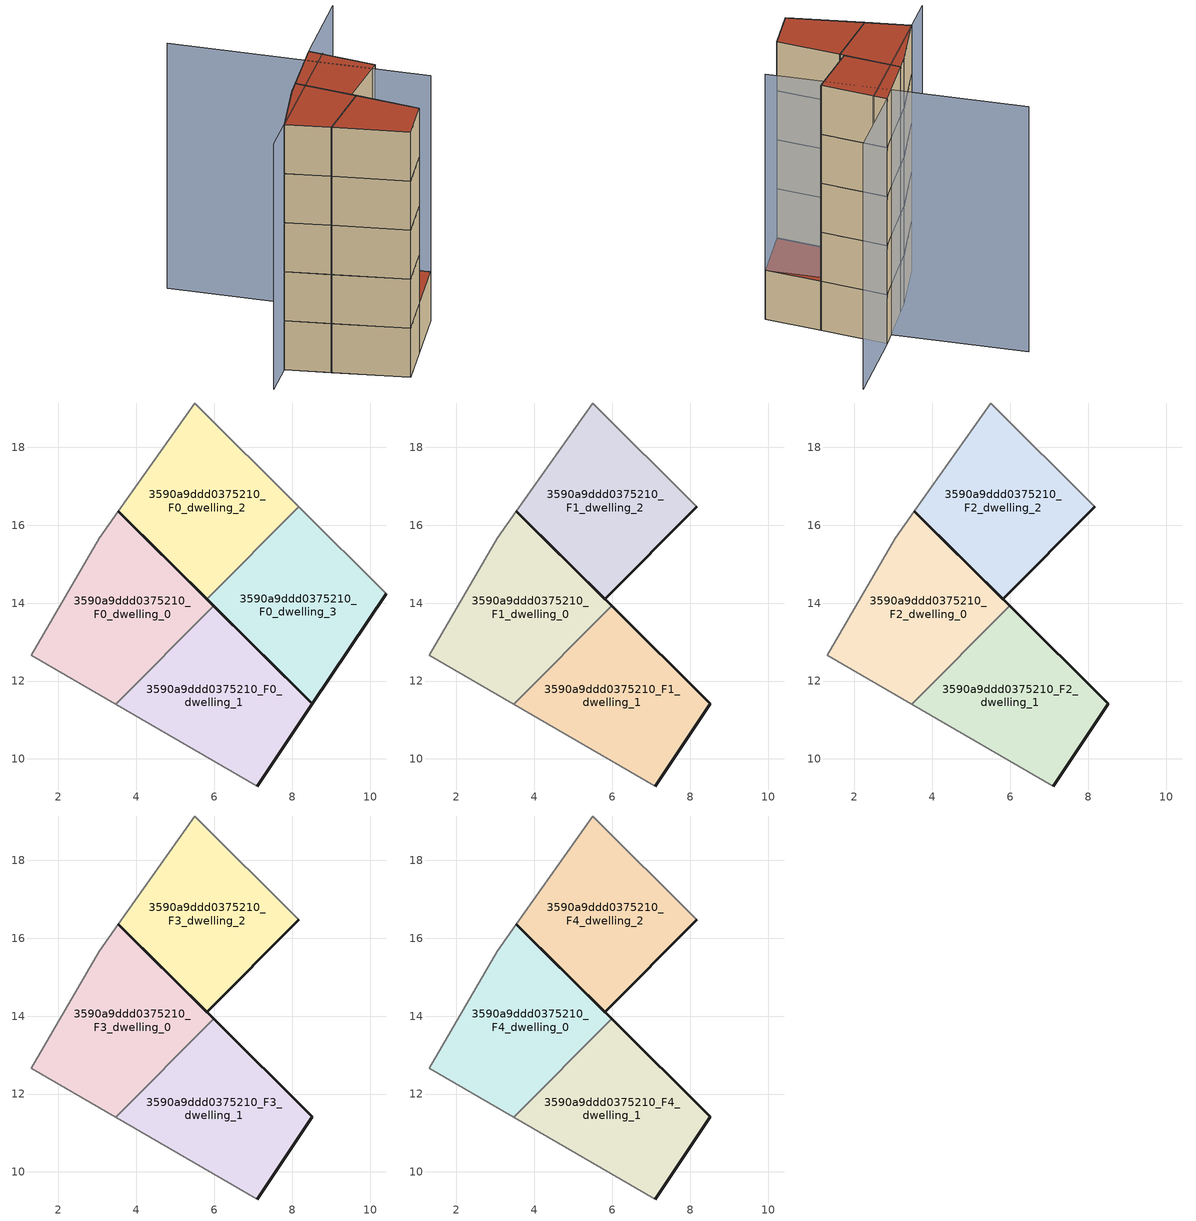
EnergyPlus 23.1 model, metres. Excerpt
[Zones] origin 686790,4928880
3590a9ddd0375210_F0_dwelling_0
 floor ground (EU_floor_Construction): 3.48,11.41 5.98,13.93 3.54,16.36 3.05,15.67 1.31,12.66 z0
 wall outside (EU_wall_Construction): 3.54,16.36 5.98,13.93 z0:3
 wall adiabatic (EU_wall_Construction): 3.48,11.41 1.31,12.66 3.05,15.67 3.54,16.36 z0:3
 wall to 3590a9ddd0375210_F0_dwelling_1 (EU_wall_Construction): 5.98,13.93 3.48,11.41 z0:3
3590a9ddd0375210_F0_dwelling_1
 floor ground (EU_floor_Construction): 7.11,9.31 8.52,11.41 5.98,13.93 3.48,11.41 z0
 wall outside (EU_wall_Construction): 5.98,13.93 8.52,11.41 7.11,9.31 z0:3
 wall adiabatic (EU_wall_Construction): 7.11,9.31 3.48,11.41 z0:3
3590a9ddd0375210_F0_dwelling_2
 floor ground (EU_floor_Construction): 5.81,14.1 8.17,16.48 5.5,19.14 3.54,16.36 z0
 wall outside (EU_wall_Construction): 5.81,14.1 3.54,16.36 z0:3
 wall adiabatic (EU_wall_Construction): 3.54,16.36 5.5,19.14 8.17,16.48 z0:3
 wall to 3590a9ddd0375210_F0_dwelling_3 (EU_wall_Construction): 8.17,16.48 5.81,14.1 z0:3
3590a9ddd0375210_F0_dwelling_3
 floor ground (EU_floor_Construction): 8.52,11.41 10.41,14.25 8.17,16.48 5.81,14.1 z0
 wall outside (EU_wall_Construction): 10.41,14.25 8.52,11.41 5.81,14.1 z0:3
 wall adiabatic (EU_wall_Construction): 8.17,16.48 10.41,14.25 z0:3
 roof outside (EU_roof_Construction): 10.41,14.25 8.52,11.41 5.81,14.1 8.17,16.48 z3
3590a9ddd0375210_F1_dwelling_0
 floor to 3590a9ddd0375210_F0_dwelling_0 (EU_floor_Construction): 3.48,11.41 5.98,13.93 3.54,16.36 3.05,15.67 1.31,12.66 z3
 wall outside (EU_wall_Construction): 3.54,16.36 5.98,13.93 z3:6
 wall adiabatic (EU_wall_Construction): 3.48,11.41 1.31,12.66 3.05,15.67 3.54,16.36 z3:6
 wall to 3590a9ddd0375210_F1_dwelling_1 (EU_wall_Construction): 5.98,13.93 3.48,11.41 z3:6
3590a9ddd0375210_F1_dwelling_1
 floor to 3590a9ddd0375210_F0_dwelling_1 (EU_floor_Construction): 7.11,9.31 8.52,11.41 5.98,13.93 3.48,11.41 z3
 wall outside (EU_wall_Construction): 5.98,13.93 8.52,11.41 7.11,9.31 z3:6
 wall adiabatic (EU_wall_Construction): 7.11,9.31 3.48,11.41 z3:6
3590a9ddd0375210_F1_dwelling_2
 floor to 3590a9ddd0375210_F0_dwelling_2 (EU_floor_Construction): 5.81,14.1 8.17,16.48 5.5,19.14 3.54,16.36 z3
 wall outside (EU_wall_Construction): 8.17,16.48 5.81,14.1 3.54,16.36 z3:6
 wall adiabatic (EU_wall_Construction): 3.54,16.36 5.5,19.14 8.17,16.48 z3:6
3590a9ddd0375210_F2_dwelling_0
 floor to 3590a9ddd0375210_F1_dwelling_0 (EU_floor_Construction): 3.48,11.41 5.98,13.93 3.54,16.36 3.05,15.67 1.31,12.66 z6
 wall outside (EU_wall_Construction): 3.54,16.36 5.98,13.93 z6:9
 wall adiabatic (EU_wall_Construction): 3.48,11.41 1.31,12.66 3.05,15.67 3.54,16.36 z6:9
 wall to 3590a9ddd0375210_F2_dwelling_1 (EU_wall_Construction): 5.98,13.93 3.48,11.41 z6:9
3590a9ddd0375210_F2_dwelling_1
 floor to 3590a9ddd0375210_F1_dwelling_1 (EU_floor_Construction): 7.11,9.31 8.52,11.41 5.98,13.93 3.48,11.41 z6
 wall outside (EU_wall_Construction): 5.98,13.93 8.52,11.41 7.11,9.31 z6:9
 wall adiabatic (EU_wall_Construction): 7.11,9.31 3.48,11.41 z6:9
3590a9ddd0375210_F2_dwelling_2
 floor to 3590a9ddd0375210_F1_dwelling_2 (EU_floor_Construction): 5.81,14.1 8.17,16.48 5.5,19.14 3.54,16.36 z6
 wall outside (EU_wall_Construction): 8.17,16.48 5.81,14.1 3.54,16.36 z6:9
 wall adiabatic (EU_wall_Construction): 3.54,16.36 5.5,19.14 8.17,16.48 z6:9
3590a9ddd0375210_F3_dwelling_0
 floor to 3590a9ddd0375210_F2_dwelling_0 (EU_floor_Construction): 3.48,11.41 5.98,13.93 3.54,16.36 3.05,15.67 1.31,12.66 z9
 wall outside (EU_wall_Construction): 3.54,16.36 5.98,13.93 z9:12
 wall adiabatic (EU_wall_Construction): 3.48,11.41 1.31,12.66 3.05,15.67 3.54,16.36 z9:12
 wall to 3590a9ddd0375210_F3_dwelling_1 (EU_wall_Construction): 5.98,13.93 3.48,11.41 z9:12
3590a9ddd0375210_F3_dwelling_1
 floor to 3590a9ddd0375210_F2_dwelling_1 (EU_floor_Construction): 7.11,9.31 8.52,11.41 5.98,13.93 3.48,11.41 z9
 wall outside (EU_wall_Construction): 5.98,13.93 8.52,11.41 7.11,9.31 z9:12
 wall adiabatic (EU_wall_Construction): 7.11,9.31 3.48,11.41 z9:12
3590a9ddd0375210_F3_dwelling_2
 floor to 3590a9ddd0375210_F2_dwelling_2 (EU_floor_Construction): 5.81,14.1 8.17,16.48 5.5,19.14 3.54,16.36 z9
 wall outside (EU_wall_Construction): 8.17,16.48 5.81,14.1 3.54,16.36 z9:12
 wall adiabatic (EU_wall_Construction): 3.54,16.36 5.5,19.14 8.17,16.48 z9:12
3590a9ddd0375210_F4_dwelling_0
 floor to 3590a9ddd0375210_F3_dwelling_0 (EU_floor_Construction): 3.48,11.41 5.98,13.93 3.54,16.36 3.05,15.67 1.31,12.66 z12
 wall outside (EU_wall_Construction): 3.54,16.36 5.98,13.93 z12:15
 wall adiabatic (EU_wall_Construction): 3.48,11.41 1.31,12.66 3.05,15.67 3.54,16.36 z12:15
 wall to 3590a9ddd0375210_F4_dwelling_1 (EU_wall_Construction): 5.98,13.93 3.48,11.41 z12:15
 roof outside (EU_roof_Construction): 5.98,13.93 3.48,11.41 1.31,12.66 3.05,15.67 3.54,16.36 z15
3590a9ddd0375210_F4_dwelling_1
 floor to 3590a9ddd0375210_F3_dwelling_1 (EU_floor_Construction): 7.11,9.31 8.52,11.41 5.98,13.93 3.48,11.41 z12
 wall outside (EU_wall_Construction): 5.98,13.93 8.52,11.41 7.11,9.31 z12:15
 wall adiabatic (EU_wall_Construction): 7.11,9.31 3.48,11.41 z12:15
 roof outside (EU_roof_Construction): 8.52,11.41 7.11,9.31 3.48,11.41 5.98,13.93 z15
3590a9ddd0375210_F4_dwelling_2
 floor to 3590a9ddd0375210_F3_dwelling_2 (EU_floor_Construction): 5.81,14.1 8.17,16.48 5.5,19.14 3.54,16.36 z12
 wall outside (EU_wall_Construction): 8.17,16.48 5.81,14.1 3.54,16.36 z12:15
 wall adiabatic (EU_wall_Construction): 3.54,16.36 5.5,19.14 8.17,16.48 z12:15
 roof outside (EU_roof_Construction): 8.17,16.48 5.81,14.1 3.54,16.36 5.5,19.14 z15
shading: 6.1,18.67 0.02,11.05 / 10.41,14.25 -1.02,22.84 / 8.52,22.92 5.5,19.13 z0:15
[Building]
EU S2 Campaign: North Axis=0; Terrain=City; Solar Distribution=FullExterior
[Site:Location]
Bologna: Latitude=44.5; Longitude=11.25; Time Zone=1; Elevation=37
[SizingPeriod:WeatherFileDays]
AnnualSizingPeriod: Begin Month=1; Begin Day of Month=1; End Month=12; End Day of Month=31; Day of Week for Start Day=Monday; Use Weather File Daylight Saving Period=No; Use Weather File Rain and Snow Indicators=No
[MATERIAL]
EU_InternalMass_Material: Roughness=MediumRough; Thickness=0.1; Conductivity=1; Density=1800; Specific Heat=900; Thermal Absorptance=0.9; Solar Absorptance=0.7; Visible Absorptance=0.7
[MATERIAL:NOMASS] Roughness=MediumRough; Thermal Absorptance=0.9; Solar Absorptance=0.7; Visible Absorptance=0.7
Name | Thermal Resistance
EU_wall_NoMass | 0.905828
EU_roof_NoMass | 0.37593
EU_floor_NoMass | 0.67114
[CONSTRUCTION]
EU_wall_Construction: EU_wall_NoMass
EU_roof_Construction: EU_roof_NoMass
EU_floor_Construction: EU_floor_NoMass
EU_InternalMass_Construction: EU_InternalMass_Material
[ZONE] Type=1; Multiplier=1; Ceiling Height=autocalculate; Floor Area=autocalculate; Part of Total Floor Area=Yes
Name | Volume
3590a9ddd0375210_F0_dwelling_0; 3590a9ddd0375210_F1_dwelling_0; 3590a9ddd0375210_F2_dwelling_0; 3590a9ddd0375210_F3_dwelling_0; 3590a9ddd0375210_F4_dwelling_0; 3590a9ddd0375210_F0_dwelling_3 | 35.001
3590a9ddd0375210_F0_dwelling_1; 3590a9ddd0375210_F1_dwelling_1; 3590a9ddd0375210_F2_dwelling_1; 3590a9ddd0375210_F3_dwelling_1; 3590a9ddd0375210_F4_dwelling_1 | 34.9995
3590a9ddd0375210_F0_dwelling_2; 3590a9ddd0375210_F1_dwelling_2; 3590a9ddd0375210_F2_dwelling_2; 3590a9ddd0375210_F3_dwelling_2; 3590a9ddd0375210_F4_dwelling_2 | 35.0002
[INTERNALMASS] Construction=EU_InternalMass_Construction
Name | Zone or ZoneList | Surface Area
3590a9ddd0375210_F0_dwelling_0_EU_InternalMass | 3590a9ddd0375210_F0_dwelling_0 | 11.6667
3590a9ddd0375210_F0_dwelling_1_EU_InternalMass | 3590a9ddd0375210_F0_dwelling_1 | 11.6664
3590a9ddd0375210_F0_dwelling_2_EU_InternalMass | 3590a9ddd0375210_F0_dwelling_2 | 11.6668
3590a9ddd0375210_F0_dwelling_3_EU_InternalMass | 3590a9ddd0375210_F0_dwelling_3 | 11.6669
3590a9ddd0375210_F1_dwelling_0_EU_InternalMass | 3590a9ddd0375210_F1_dwelling_0 | 20.9166
3590a9ddd0375210_F1_dwelling_1_EU_InternalMass | 3590a9ddd0375210_F1_dwelling_1 | 15.5531
3590a9ddd0375210_F1_dwelling_2_EU_InternalMass | 3590a9ddd0375210_F1_dwelling_2 | 10.1933
3590a9ddd0375210_F2_dwelling_0_EU_InternalMass | 3590a9ddd0375210_F2_dwelling_0 | 20.9166
3590a9ddd0375210_F2_dwelling_1_EU_InternalMass | 3590a9ddd0375210_F2_dwelling_1 | 15.5531
3590a9ddd0375210_F2_dwelling_2_EU_InternalMass | 3590a9ddd0375210_F2_dwelling_2 | 10.1933
3590a9ddd0375210_F3_dwelling_0_EU_InternalMass | 3590a9ddd0375210_F3_dwelling_0 | 20.9166
3590a9ddd0375210_F3_dwelling_1_EU_InternalMass | 3590a9ddd0375210_F3_dwelling_1 | 15.5531
3590a9ddd0375210_F3_dwelling_2_EU_InternalMass | 3590a9ddd0375210_F3_dwelling_2 | 10.1933
3590a9ddd0375210_F4_dwelling_0_EU_InternalMass | 3590a9ddd0375210_F4_dwelling_0 | 20.9166
3590a9ddd0375210_F4_dwelling_1_EU_InternalMass | 3590a9ddd0375210_F4_dwelling_1 | 15.5531
3590a9ddd0375210_F4_dwelling_2_EU_InternalMass | 3590a9ddd0375210_F4_dwelling_2 | 10.1933
[OTHEREQUIPMENT] Fuel Type=Electricity; Design Level Calculation Method=Watts/Area; Power per Zone Floor Area=1; Fraction Latent=0; Fraction Radiant=0; Fraction Lost=0; Carbon Dioxide Generation Rate=0; EndUse Subcategory=EU_Step8_InternalGains
Name | Zone or ZoneList or Space or SpaceList | Schedule
EU_Step8_InternalGain_3590a9ddd0375210_F0_dwelling_0_f000 | 3590a9ddd0375210_F0_dwelling_0 | EU_Step8_GainSchedule_3590a9ddd0375210_F0_dwelling_0_f000
EU_Step8_InternalGain_3590a9ddd0375210_F0_dwelling_1_f000 | 3590a9ddd0375210_F0_dwelling_1 | EU_Step8_GainSchedule_3590a9ddd0375210_F0_dwelling_1_f000
EU_Step8_InternalGain_3590a9ddd0375210_F0_dwelling_2_f000 | 3590a9ddd0375210_F0_dwelling_2 | EU_Step8_GainSchedule_3590a9ddd0375210_F0_dwelling_2_f000
EU_Step8_InternalGain_3590a9ddd0375210_F0_dwelling_3_f000 | 3590a9ddd0375210_F0_dwelling_3 | EU_Step8_GainSchedule_3590a9ddd0375210_F0_dwelling_3_f000
EU_Step8_InternalGain_3590a9ddd0375210_F1_dwelling_0_f000 | 3590a9ddd0375210_F1_dwelling_0 | EU_Step8_GainSchedule_3590a9ddd0375210_F1_dwelling_0_f000
EU_Step8_InternalGain_3590a9ddd0375210_F1_dwelling_1_f000 | 3590a9ddd0375210_F1_dwelling_1 | EU_Step8_GainSchedule_3590a9ddd0375210_F1_dwelling_1_f000
EU_Step8_InternalGain_3590a9ddd0375210_F1_dwelling_2_f000 | 3590a9ddd0375210_F1_dwelling_2 | EU_Step8_GainSchedule_3590a9ddd0375210_F1_dwelling_2_f000
EU_Step8_InternalGain_3590a9ddd0375210_F2_dwelling_0_f000 | 3590a9ddd0375210_F2_dwelling_0 | EU_Step8_GainSchedule_3590a9ddd0375210_F2_dwelling_0_f000
EU_Step8_InternalGain_3590a9ddd0375210_F2_dwelling_1_f000 | 3590a9ddd0375210_F2_dwelling_1 | EU_Step8_GainSchedule_3590a9ddd0375210_F2_dwelling_1_f000
EU_Step8_InternalGain_3590a9ddd0375210_F2_dwelling_2_f000 | 3590a9ddd0375210_F2_dwelling_2 | EU_Step8_GainSchedule_3590a9ddd0375210_F2_dwelling_2_f000
EU_Step8_InternalGain_3590a9ddd0375210_F3_dwelling_0_f000 | 3590a9ddd0375210_F3_dwelling_0 | EU_Step8_GainSchedule_3590a9ddd0375210_F3_dwelling_0_f000
EU_Step8_InternalGain_3590a9ddd0375210_F3_dwelling_1_f000 | 3590a9ddd0375210_F3_dwelling_1 | EU_Step8_GainSchedule_3590a9ddd0375210_F3_dwelling_1_f000
EU_Step8_InternalGain_3590a9ddd0375210_F3_dwelling_2_f000 | 3590a9ddd0375210_F3_dwelling_2 | EU_Step8_GainSchedule_3590a9ddd0375210_F3_dwelling_2_f000
EU_Step8_InternalGain_3590a9ddd0375210_F4_dwelling_0_f000 | 3590a9ddd0375210_F4_dwelling_0 | EU_Step8_GainSchedule_3590a9ddd0375210_F4_dwelling_0_f000
EU_Step8_InternalGain_3590a9ddd0375210_F4_dwelling_1_f000 | 3590a9ddd0375210_F4_dwelling_1 | EU_Step8_GainSchedule_3590a9ddd0375210_F4_dwelling_1_f000
EU_Step8_InternalGain_3590a9ddd0375210_F4_dwelling_2_f000 | 3590a9ddd0375210_F4_dwelling_2 | EU_Step8_GainSchedule_3590a9ddd0375210_F4_dwelling_2_f000
[ZONEVENTILATION:DESIGNFLOWRATE] Schedule=EU_AlwaysOn; Design Flow Rate Calculation Method=AirChanges/Hour; Air Changes per Hour=0.73129; Ventilation Type=Natural; Fan Pressure Rise=0; Fan Total Efficiency=1; Constant Term Coefficient=1; Temperature Term Coefficient=0; Velocity Term Coefficient=0; Velocity Squared Term Coefficient=0; Minimum Indoor Temperature=-100; Maximum Indoor Temperature=100; Delta Temperature=-100; Minimum Outdoor Temperature=-100; Maximum Outdoor Temperature=100; Maximum Wind Speed=40
Name | Zone or ZoneList or Space or SpaceList
EU_ConstantAir_3590a9ddd0375210_F0_dwelling_0 | 3590a9ddd0375210_F0_dwelling_0
EU_ConstantAir_3590a9ddd0375210_F0_dwelling_1 | 3590a9ddd0375210_F0_dwelling_1
EU_ConstantAir_3590a9ddd0375210_F0_dwelling_2 | 3590a9ddd0375210_F0_dwelling_2
EU_ConstantAir_3590a9ddd0375210_F0_dwelling_3 | 3590a9ddd0375210_F0_dwelling_3
EU_ConstantAir_3590a9ddd0375210_F1_dwelling_0 | 3590a9ddd0375210_F1_dwelling_0
EU_ConstantAir_3590a9ddd0375210_F1_dwelling_1 | 3590a9ddd0375210_F1_dwelling_1
EU_ConstantAir_3590a9ddd0375210_F1_dwelling_2 | 3590a9ddd0375210_F1_dwelling_2
EU_ConstantAir_3590a9ddd0375210_F2_dwelling_0 | 3590a9ddd0375210_F2_dwelling_0
EU_ConstantAir_3590a9ddd0375210_F2_dwelling_1 | 3590a9ddd0375210_F2_dwelling_1
EU_ConstantAir_3590a9ddd0375210_F2_dwelling_2 | 3590a9ddd0375210_F2_dwelling_2
EU_ConstantAir_3590a9ddd0375210_F3_dwelling_0 | 3590a9ddd0375210_F3_dwelling_0
EU_ConstantAir_3590a9ddd0375210_F3_dwelling_1 | 3590a9ddd0375210_F3_dwelling_1
EU_ConstantAir_3590a9ddd0375210_F3_dwelling_2 | 3590a9ddd0375210_F3_dwelling_2
EU_ConstantAir_3590a9ddd0375210_F4_dwelling_0 | 3590a9ddd0375210_F4_dwelling_0
EU_ConstantAir_3590a9ddd0375210_F4_dwelling_1 | 3590a9ddd0375210_F4_dwelling_1
EU_ConstantAir_3590a9ddd0375210_F4_dwelling_2 | 3590a9ddd0375210_F4_dwelling_2
[HVACTEMPLATE:THERMOSTAT] Constant Heating Setpoint=20; Constant Cooling Setpoint=50
EU_HeatOnly_3590a9ddd0375210_F0_dwelling_0; EU_HeatOnly_3590a9ddd0375210_F0_dwelling_1; EU_HeatOnly_3590a9ddd0375210_F0_dwelling_2; EU_HeatOnly_3590a9ddd0375210_F0_dwelling_3; EU_HeatOnly_3590a9ddd0375210_F1_dwelling_0; EU_HeatOnly_3590a9ddd0375210_F1_dwelling_1; EU_HeatOnly_3590a9ddd0375210_F1_dwelling_2; EU_HeatOnly_3590a9ddd0375210_F2_dwelling_0; EU_HeatOnly_3590a9ddd0375210_F2_dwelling_1; EU_HeatOnly_3590a9ddd0375210_F2_dwelling_2; EU_HeatOnly_3590a9ddd0375210_F3_dwelling_0; EU_HeatOnly_3590a9ddd0375210_F3_dwelling_1; EU_HeatOnly_3590a9ddd0375210_F3_dwelling_2; EU_HeatOnly_3590a9ddd0375210_F4_dwelling_0; EU_HeatOnly_3590a9ddd0375210_F4_dwelling_1; EU_HeatOnly_3590a9ddd0375210_F4_dwelling_2
[HVACTEMPLATE:ZONE:IDEALLOADSAIRSYSTEM] System Availability Schedule=EU_AlwaysOn; Maximum Heating Supply Air Temperature=50; Minimum Cooling Supply Air Temperature=13; Maximum Heating Supply Air Humidity Ratio=0.0156; Minimum Cooling Supply Air Humidity Ratio=0.0077; Heating Limit=NoLimit; Cooling Limit=NoLimit; Heating Availability Schedule=EU_AlwaysOn; Cooling Availability Schedule=EU_CoolingOff; Dehumidification Control Type=ConstantSensibleHeatRatio; Cooling Sensible Heat Ratio=0.7; Dehumidification Setpoint=60; Humidification Control Type=None; Humidification Setpoint=30; Outdoor Air Method=None; Outdoor Air Flow Rate per Person=0.00944; Outdoor Air Flow Rate per Zone Floor Area=0; Outdoor Air Flow Rate per Zone=0; Demand Controlled Ventilation Type=None; Outdoor Air Economizer Type=NoEconomizer; Heat Recovery Type=None; Sensible Heat Recovery Effectiveness=0.7; Latent Heat Recovery Effectiveness=0.65
Name | Template Thermostat
3590a9ddd0375210_F0_dwelling_0 | EU_HeatOnly_3590a9ddd0375210_F0_dwelling_0
3590a9ddd0375210_F0_dwelling_1 | EU_HeatOnly_3590a9ddd0375210_F0_dwelling_1
3590a9ddd0375210_F0_dwelling_2 | EU_HeatOnly_3590a9ddd0375210_F0_dwelling_2
3590a9ddd0375210_F0_dwelling_3 | EU_HeatOnly_3590a9ddd0375210_F0_dwelling_3
3590a9ddd0375210_F1_dwelling_0 | EU_HeatOnly_3590a9ddd0375210_F1_dwelling_0
3590a9ddd0375210_F1_dwelling_1 | EU_HeatOnly_3590a9ddd0375210_F1_dwelling_1
3590a9ddd0375210_F1_dwelling_2 | EU_HeatOnly_3590a9ddd0375210_F1_dwelling_2
3590a9ddd0375210_F2_dwelling_0 | EU_HeatOnly_3590a9ddd0375210_F2_dwelling_0
3590a9ddd0375210_F2_dwelling_1 | EU_HeatOnly_3590a9ddd0375210_F2_dwelling_1
3590a9ddd0375210_F2_dwelling_2 | EU_HeatOnly_3590a9ddd0375210_F2_dwelling_2
3590a9ddd0375210_F3_dwelling_0 | EU_HeatOnly_3590a9ddd0375210_F3_dwelling_0
3590a9ddd0375210_F3_dwelling_1 | EU_HeatOnly_3590a9ddd0375210_F3_dwelling_1
3590a9ddd0375210_F3_dwelling_2 | EU_HeatOnly_3590a9ddd0375210_F3_dwelling_2
3590a9ddd0375210_F4_dwelling_0 | EU_HeatOnly_3590a9ddd0375210_F4_dwelling_0
3590a9ddd0375210_F4_dwelling_1 | EU_HeatOnly_3590a9ddd0375210_F4_dwelling_1
3590a9ddd0375210_F4_dwelling_2 | EU_HeatOnly_3590a9ddd0375210_F4_dwelling_2
[SIZING:ZONE] Zone Cooling Design Supply Air Temperature Input Method=SupplyAirTemperature; Zone Cooling Design Supply Air Temperature=13; Zone Heating Design Supply Air Temperature Input Method=SupplyAirTemperature; Zone Heating Design Supply Air Temperature=50; Zone Cooling Design Supply Air Humidity Ratio=0.008; Zone Heating Design Supply Air Humidity Ratio=0.008; Cooling Design Air Flow Method=DesignDay; Cooling Design Air Flow Rate=0; Cooling Minimum Air Flow per Zone Floor Area=0.000762; Cooling Minimum Air Flow=0; Cooling Minimum Air Flow Fraction=0.2; Heating Design Air Flow Method=DesignDay; Heating Design Air Flow Rate=0; Heating Maximum Air Flow per Zone Floor Area=0.002032; Heating Maximum Air Flow=0.141576; Heating Maximum Air Flow Fraction=0.3; Account for Dedicated Outdoor Air System=No; Dedicated Outdoor Air System Control Strategy=NeutralSupplyAir; Dedicated Outdoor Air Low Setpoint Temperature for Design=autosize; Dedicated Outdoor Air High Setpoint Temperature for Design=autosize; Zone Load Sizing Method=Sensible Load Only No Latent Load; Zone Latent Cooling Design Supply Air Humidity Ratio Input Method=HumidityRatioDifference; Zone Cooling Design Supply Air Humidity Ratio Difference=0.005; Zone Latent Heating Design Supply Air Humidity Ratio Input Method=HumidityRatioDifference; Zone Humidification Design Supply Air Humidity Ratio Difference=0.005
3590a9ddd0375210_F0_dwelling_0; 3590a9ddd0375210_F0_dwelling_1; 3590a9ddd0375210_F0_dwelling_2; 3590a9ddd0375210_F0_dwelling_3; 3590a9ddd0375210_F1_dwelling_0; 3590a9ddd0375210_F1_dwelling_1; 3590a9ddd0375210_F1_dwelling_2; 3590a9ddd0375210_F2_dwelling_0; 3590a9ddd0375210_F2_dwelling_1; 3590a9ddd0375210_F2_dwelling_2; 3590a9ddd0375210_F3_dwelling_0; 3590a9ddd0375210_F3_dwelling_1; 3590a9ddd0375210_F3_dwelling_2; 3590a9ddd0375210_F4_dwelling_0; 3590a9ddd0375210_F4_dwelling_1; 3590a9ddd0375210_F4_dwelling_2
[SCHEDULE:CONSTANT]
Name | Hourly Value
EU_AlwaysOn | 1
EU_CoolingOff | 0
[SCHEDULE:FILE] Column Number=1; Rows to Skip at Top=0; Number of Hours of Data=8760; Column Separator=Comma; Interpolate to Timestep=No; Minutes per Item=60; Adjust Schedule for Daylight Savings=Yes
Name | File
EU_Step8_GainSchedule_3590a9ddd0375210_F0_dwelling_0_f000 | ../../schedules/3590a9ddd0375210/3590a9ddd0375210_F0_dwelling_0_f000_gain.csv
EU_Step8_GainSchedule_3590a9ddd0375210_F0_dwelling_1_f000 | ../../schedules/3590a9ddd0375210/3590a9ddd0375210_F0_dwelling_1_f000_gain.csv
EU_Step8_GainSchedule_3590a9ddd0375210_F0_dwelling_2_f000 | ../../schedules/3590a9ddd0375210/3590a9ddd0375210_F0_dwelling_2_f000_gain.csv
EU_Step8_GainSchedule_3590a9ddd0375210_F0_dwelling_3_f000 | ../../schedules/3590a9ddd0375210/3590a9ddd0375210_F0_dwelling_3_f000_gain.csv
EU_Step8_GainSchedule_3590a9ddd0375210_F1_dwelling_0_f000 | ../../schedules/3590a9ddd0375210/3590a9ddd0375210_F1_dwelling_0_f000_gain.csv
EU_Step8_GainSchedule_3590a9ddd0375210_F1_dwelling_1_f000 | ../../schedules/3590a9ddd0375210/3590a9ddd0375210_F1_dwelling_1_f000_gain.csv
EU_Step8_GainSchedule_3590a9ddd0375210_F1_dwelling_2_f000 | ../../schedules/3590a9ddd0375210/3590a9ddd0375210_F1_dwelling_2_f000_gain.csv
EU_Step8_GainSchedule_3590a9ddd0375210_F2_dwelling_0_f000 | ../../schedules/3590a9ddd0375210/3590a9ddd0375210_F2_dwelling_0_f000_gain.csv
EU_Step8_GainSchedule_3590a9ddd0375210_F2_dwelling_1_f000 | ../../schedules/3590a9ddd0375210/3590a9ddd0375210_F2_dwelling_1_f000_gain.csv
EU_Step8_GainSchedule_3590a9ddd0375210_F2_dwelling_2_f000 | ../../schedules/3590a9ddd0375210/3590a9ddd0375210_F2_dwelling_2_f000_gain.csv
EU_Step8_GainSchedule_3590a9ddd0375210_F3_dwelling_0_f000 | ../../schedules/3590a9ddd0375210/3590a9ddd0375210_F3_dwelling_0_f000_gain.csv
EU_Step8_GainSchedule_3590a9ddd0375210_F3_dwelling_1_f000 | ../../schedules/3590a9ddd0375210/3590a9ddd0375210_F3_dwelling_1_f000_gain.csv
EU_Step8_GainSchedule_3590a9ddd0375210_F3_dwelling_2_f000 | ../../schedules/3590a9ddd0375210/3590a9ddd0375210_F3_dwelling_2_f000_gain.csv
EU_Step8_GainSchedule_3590a9ddd0375210_F4_dwelling_0_f000 | ../../schedules/3590a9ddd0375210/3590a9ddd0375210_F4_dwelling_0_f000_gain.csv
EU_Step8_GainSchedule_3590a9ddd0375210_F4_dwelling_1_f000 | ../../schedules/3590a9ddd0375210/3590a9ddd0375210_F4_dwelling_1_f000_gain.csv
EU_Step8_GainSchedule_3590a9ddd0375210_F4_dwelling_2_f000 | ../../schedules/3590a9ddd0375210/3590a9ddd0375210_F4_dwelling_2_f000_gain.csv
